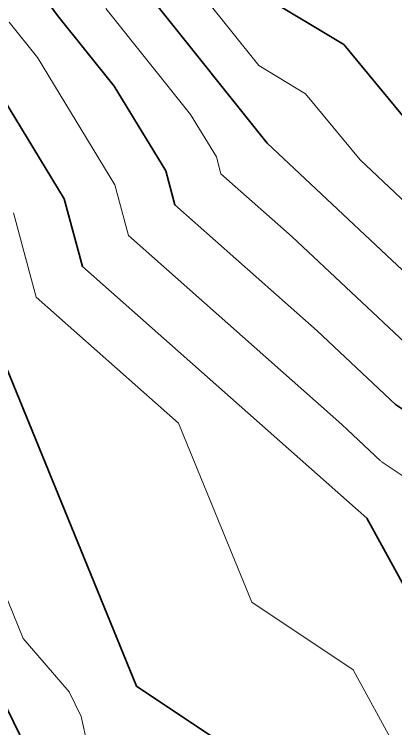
# Model space of a CAD drawing. Header units: millimetres. Extents: x -861324 to 439029, y -308065 to 694685.
# Drawn here: x -220488 to -200077, y -100285 to -62050 of the extents above; entities that cross this region are included whole.
import ezdxf

# ---------------------------------------------------------------- set-up
doc = ezdxf.new("R2010")
doc.units = ezdxf.units.MM
doc.layers.add('C-TOPO-MAJR', color=7, linetype='Continuous', lineweight=35)
doc.layers.add('C-TOPO-MINR', color=7, linetype='Continuous', lineweight=9)

msp = doc.modelspace()

# ---------------------------------------------------------------- linework, layer by layer
at = {"layer": 'C-TOPO-MAJR'}
for p, q in [((-221238, -57906), (-218174, -62114)), ((-207832, -60655), (-202856, -63672)), ((-213003, -61384), (-206959, -68941)), ((-218174, -62114), (-215152, -65892)), ((-223345, -62843), (-217815, -71931)), ((-202856, -63672), (-197003, -70756)), ((-215152, -65892), (-212387, -70436)), ((-206959, -68941), (-198542, -76846)), ((-212387, -70436), (-211899, -72243)), ((-217815, -71931), (-216839, -75545)), ((-211899, -72243), (-204289, -78983)), ((-216839, -75545), (-201619, -89025)), ((-221779, -78847), (-213943, -98016)), ((-204289, -78983), (-200080, -82936)), ((-200080, -82936), (-191393, -88802)), ((-201619, -89025), (-197234, -97030)), ((-213943, -98016), (-203074, -105258)), ((-221176, -98599), (-219872, -101257))]:
    msp.add_line(p, q, dxfattribs=at)
at = {"layer": 'C-TOPO-MINR'}
for p, q in [((-210418, -61020), (-207396, -64798)), ((-215589, -61749), (-211056, -67416)), ((-220759, -62478), (-219248, -64367)), ((-219248, -64367), (-215101, -71184)), ((-207396, -64798), (-204908, -66306)), ((-204908, -66306), (-201981, -69848)), ((-211056, -67416), (-209673, -69688)), ((-209673, -69688), (-209429, -70592)), ((-201981, -69848), (-197772, -73801)), ((-209429, -70592), (-205624, -73962)), ((-215101, -71184), (-214369, -73894)), ((-220529, -72679), (-219309, -77196)), ((-214369, -73894), (-202954, -84004)), ((-205624, -73962), (-199311, -79891)), ((-219309, -77196), (-211699, -83936)), ((-211699, -83936), (-207781, -93521)), ((-202954, -84004), (-200883, -85949)), ((-223929, -85865), (-220011, -95450)), ((-200849, -85980), (-196506, -88914)), ((-207781, -93521), (-202346, -97142)), ((-220011, -95450), (-217559, -98308)), ((-202346, -97142), (-200154, -101144)), ((-217559, -98308), (-216907, -99637)), ((-216907, -99637), (-215825, -104482))]:
    msp.add_line(p, q, dxfattribs=at)

doc.saveas('drawing.dxf')
